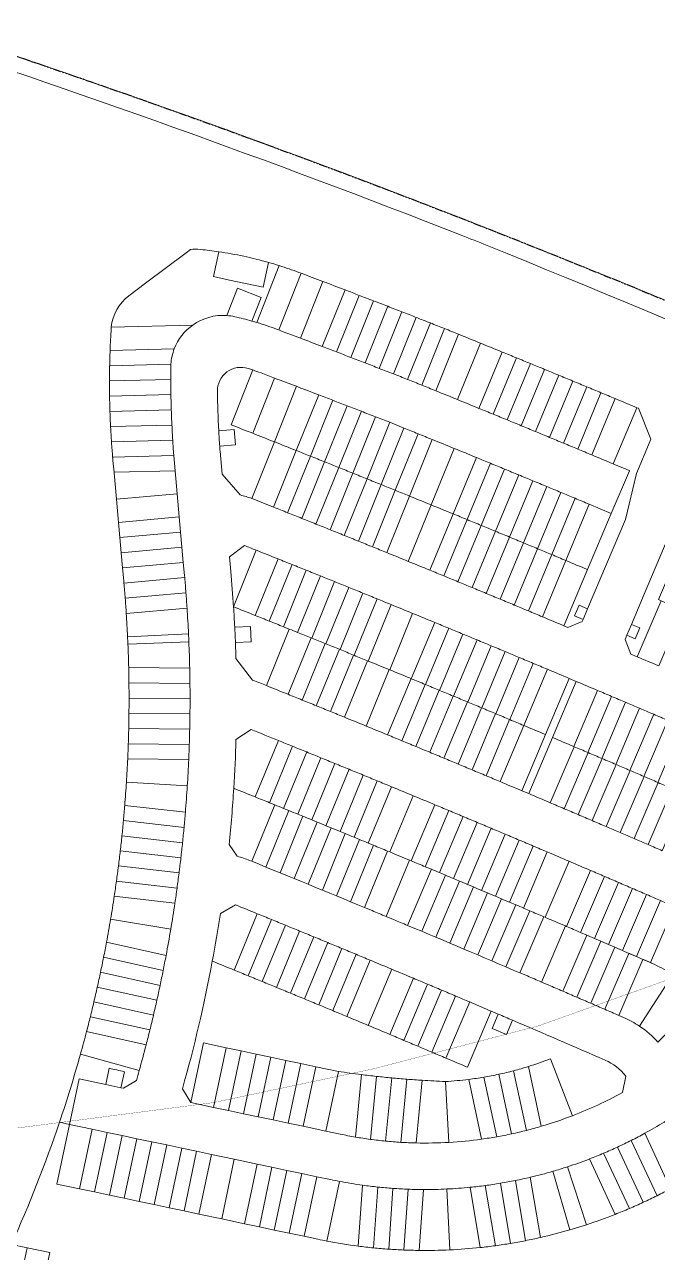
# Model space of a CAD drawing. Header units: centimetres. Extents: x -6122352 to 6876996, y -1694241 to 2592194.
# Drawn here: x -3272540 to -3023550, y -156000 to 327530 of the extents above; entities that cross this region are included whole.
import ezdxf

# ---------------------------------------------------------------- set-up
doc = ezdxf.new("R2010")
doc.units = ezdxf.units.CM
doc.header["$MEASUREMENT"] = 0
doc.linetypes.add('23585-XR-AR-DAMAC PLOT LIMITS$0$PHANTOM2', pattern=[1.25, 0.625, -0.125, 0.125, -0.125, 0.125, -0.125])
for name, color, linetype, lineweight, true_color in [('23585-XR-AR-DAMAC PLOT LIMITS$0$1-End units', 7, 'Continuous', 5, 0xf8991e), ('23585-XR-AR-DAMAC PLOT LIMITS$0$1-Open Space', 7, 'Continuous', 5, 0x90cf5a), ('23585-XR-AR-DAMAC PLOT LIMITS$0$1-Utility', 7, 'Continuous', 5, 0x8db1ff)]:
    doc.layers.add(name, color=color, linetype=linetype, lineweight=lineweight, true_color=true_color)
doc.layers.add('23585-XR-AR-DAMAC PLOT LIMITS$0$1-Mid units', color=41, linetype='Continuous', lineweight=5)
doc.layers.add('A-ANNO-TEXT', color=3, linetype='Continuous', lineweight=25)
doc.layers.add('23585-XR-AR-DAMAC PLOT LIMITS$0$D-Phase New', color=7, linetype='Continuous', true_color=0x000080)
doc.layers.add('23585-XR-AR-DAMAC PLOT LIMITS$0$PROJECT_LIMIT', color=1, linetype='Continuous')
doc.layers.add('@MI-REF LAYER', color=7, linetype='Continuous')

# ---------------------------------------------------------------- blocks, each defined once
blk = doc.blocks.new('23585-XR-AR-DAMAC PLOT LIMITS')
at = {"layer": '23585-XR-AR-DAMAC PLOT LIMITS$0$1-End units', "color": 251, "true_color": 0x636466}
for points in [[(497609.83, 2770455.54, 0.000344), (497601.52, 2770451.69), (497591.35, 2770473.43, -0.000347), (497599.77, 2770477.32)], [(497558.04, 2770431.35, 0.000344), (497549.77, 2770427.44), (497539.49, 2770449.13, -0.000347), (497547.87, 2770453.09)], [(497549.77, 2770427.44, 0.000344), (497541.51, 2770423.52), (497531.12, 2770445.15, -0.000347), (497539.49, 2770449.13)], [(497633.69, 2770419.96, 0.000351), (497625.27, 2770416.07), (497615.12, 2770437.82), (497623.72, 2770441.8)], [(497680.58, 2770414.99, 0.000348), (497672.25, 2770411.21), (497662.31, 2770433.06, -0.000304), (497669.61, 2770436.37), (497670.75, 2770436.89)], [(497498.43, 2770402.35, 0.000455), (497490.25, 2770398.24), (497479.75, 2770419.83, -0.000573), (497488.04, 2770423.99)], [(497490.25, 2770398.24, 0.000456), (497482.08, 2770394.12), (497471.54, 2770415.69, -0.000569), (497479.75, 2770419.83)], [(497581.77, 2770395.78, 0.000351), (497573.39, 2770391.82), (497563.13, 2770413.52, -0.000354), (497571.62, 2770417.53)], [(497643.31, 2770399.06), (497643.73, 2770398.16, 0.000349), (497635.42, 2770394.32), (497625.27, 2770416.07, -0.000351), (497633.69, 2770419.96)], [(497482.08, 2770394.12), (497481.57, 2770393.87, 0.016825), (497474.04, 2770389.73), (497463.43, 2770411.32, -0.013696), (497470.73, 2770415.28), (497471.54, 2770415.69)], [(497573.39, 2770391.82, 0.000351), (497565.01, 2770387.85), (497554.64, 2770409.5, -0.000354), (497563.13, 2770413.52)], [(497591.92, 2770374.03, 0.000348), (497583.64, 2770370.12), (497573.39, 2770391.82, -0.000351), (497581.77, 2770395.78)], [(497521.72, 2770367.12, 0.000351), (497513.37, 2770363.08), (497503.11, 2770384.23, -0.000469), (497511.51, 2770388.43)], [(497583.64, 2770370.12, 0.000348), (497575.38, 2770366.21), (497565.01, 2770387.85, -0.000351), (497573.39, 2770391.82)], [(497681.45, 2770368.92, 0.00035), (497673.13, 2770365.11), (497663.12, 2770386.93, -0.000349), (497671.45, 2770390.73)], [(497513.37, 2770363.08, 0.000346), (497505.14, 2770359.08), (497494.91, 2770380.1, -0.000459), (497503.11, 2770384.23)], [(497670.4, 2770363.86, 0.00035), (497662.09, 2770360.04), (497651.97, 2770381.81, -0.000353), (497660.4, 2770385.68)], [(497505.14, 2770359.08, 0.000346), (497496.92, 2770355.07), (497486.74, 2770375.91, -0.008005), (497489.84, 2770377.54, -0.000284), (497494.91, 2770380.1)], [(497459.77, 2770358.8), (497443.19, 2770339.72, -0.006324), (497437.11, 2770345.88, -0.007461), (497436.75, 2770346.26), (497457.8, 2770370.48, 0.146535)], [(497691.46, 2770347.1, 0.000351), (497683.14, 2770343.3), (497673.13, 2770365.11, -0.00035), (497681.45, 2770368.92), (497681.57, 2770368.97)], [(497532.08, 2770345.47, 0.000316), (497524.61, 2770341.85, 0.005373), (497523.85, 2770341.48), (497513.37, 2770363.08, -0.000351), (497521.72, 2770367.12)], [(497680.41, 2770342.05, 0.000351), (497672.09, 2770338.23), (497661.98, 2770359.99), (497662.09, 2770360.04, -0.00035), (497670.4, 2770363.86)], [(497618.56, 2770339.81), (497618.45, 2770339.76, 0.000345), (497610.28, 2770335.92), (497599.94, 2770357.58, -0.000358), (497608.44, 2770361.58)], [(497773.19, 2770336.79, 0.037147), (497765.04, 2770333.87), (497764.56, 2770333.66), (497754.74, 2770355.56), (497755.28, 2770355.8, -0.037147), (497766.78, 2770359.92)], [(497610.28, 2770335.92), (497610.06, 2770335.81, 0.000341), (497602, 2770332.01), (497591.67, 2770353.67, -0.000349), (497599.94, 2770357.58)], [(497628.57, 2770318, 0.000351), (497620.29, 2770314.1), (497610.06, 2770335.81), (497610.28, 2770335.92, -0.000345), (497618.45, 2770339.76)], [(497731.71, 2770318.93), (497731.32, 2770318.75, 0.000337), (497723.38, 2770315.16), (497713.47, 2770337.01, -0.000356), (497721.89, 2770340.83)], [(497620.29, 2770314.1, 0.000351), (497612.01, 2770310.2), (497601.75, 2770331.89), (497602, 2770332.01, -0.000341), (497610.06, 2770335.81)], [(497723.38, 2770315.16), (497722.87, 2770314.92, 0.000232), (497717.41, 2770312.44), (497715.05, 2770311.37), (497705.02, 2770333.18, -0.000357), (497713.47, 2770337.01)], [(497780.05, 2770313.59, 0.045197), (497773.37, 2770311.31), (497771.44, 2770310.45), (497761.64, 2770332.35), (497761.82, 2770332.44), (497764.56, 2770333.66), (497765.04, 2770333.87, -0.037147), (497773.19, 2770336.79, -0.003124), (497773.89, 2770336.98)], [(497789.58, 2770314.69, 0.061491), (497780.05, 2770313.59), (497773.89, 2770336.98, -0.036804), (497782.32, 2770338.55, -0.025758), (497788.32, 2770338.91)], [(497558.68, 2770311.34, 0.00035), (497550.44, 2770307.36), (497540, 2770328.97, -0.000353), (497548.35, 2770333)], [(497590.33, 2770299.9, 0.000351), (497582.08, 2770295.95), (497571.71, 2770317.6, -0.000136), (497574.91, 2770319.13, -0.000219), (497580.08, 2770321.6)], [(497749.53, 2770300.64, 0.000233), (497744.05, 2770298.17), (497741.19, 2770296.87), (497731.32, 2770318.75), (497731.71, 2770318.93, -0.000232), (497737.18, 2770321.4), (497739.73, 2770322.54)], [(497741.19, 2770296.87, 0.000233), (497735.72, 2770294.4), (497732.85, 2770293.1), (497722.87, 2770314.92), (497723.38, 2770315.16, -0.000337), (497731.32, 2770318.75)], [(497671.43, 2770291.32), (497670.81, 2770291.04, 0.000327), (497663.14, 2770287.47), (497653, 2770309.22, -0.000357), (497661.41, 2770313.13)], [(497663.14, 2770287.47), (497662.29, 2770287.07, 0.000232), (497656.85, 2770284.53), (497654.85, 2770283.6), (497644.6, 2770305.3, -0.000357), (497653, 2770309.22)], [(497546.3, 2770287.11), (497530.95, 2770268.66, 0.004393), (497523.86, 2770274.46), (497538.43, 2770293.54, -0.004663)], [(497689.21, 2770273.11, 0.000233), (497683.76, 2770270.59), (497680.91, 2770269.26), (497670.81, 2770291.04), (497671.43, 2770291.32, -0.000232), (497676.88, 2770293.85), (497679.23, 2770294.94)], [(497838.1, 2770290.89), (497838.06, 2770290.69, -0.014228), (497835.54, 2770279.38), (497812.61, 2770286.63, 0.012278), (497814.5, 2770295.24), (497814.57, 2770295.6)], [(497680.91, 2770269.26, 0.000233), (497675.47, 2770266.73), (497672.61, 2770265.4), (497662.29, 2770287.07), (497663.14, 2770287.47, -0.000327), (497670.81, 2770291.04)], [(497556.61, 2770278.31), (497540.2, 2770260.78, 0.004392), (497533.25, 2770266.74), (497548.71, 2770285.09, -0.004772)], [(497611.44, 2770263.1, 0.000353), (497603.18, 2770259.16, 0.008528), (497589.61, 2770272.77), (497590.76, 2770279.82, -0.000445), (497601.19, 2770284.81)], [(497788.27, 2770270.29, -0.020043), (497783.06, 2770258.45), (497762.28, 2770270.61, 0.016782), (497765.94, 2770279.07)], [(497737.95, 2770248.95), (497727.95, 2770270.76, -0.000359), (497736.35, 2770274.59), (497746.28, 2770252.74, 0.000357)], [(497629.18, 2770244.96), (497628.34, 2770244.57, 0.032508), (497623.9, 2770242.09), (497618.29, 2770242.85, 0.009862), (497603.18, 2770259.16, -0.000353), (497611.44, 2770263.1, -0.000232), (497616.86, 2770265.68), (497618.86, 2770266.63)], [(497828.29, 2770256.5, -0.014767), (497823.66, 2770245.4), (497801.79, 2770255.28, 0.012788), (497805.36, 2770263.75)], [(497716.13, 2770238.95, 0.000357), (497707.82, 2770235.11), (497697.75, 2770256.9, -0.000359), (497706.13, 2770260.76)], [(497590.18, 2770246.28), (497572.89, 2770229.64, 0.004392), (497566.48, 2770236.18), (497582.89, 2770253.71, -0.004772)], [(497707.82, 2770235.11, 0.000357), (497699.52, 2770231.27), (497689.33, 2770253, -0.000361), (497697.75, 2770256.9)], [(497770.95, 2770237.74, -0.020043), (497763.19, 2770227.39), (497744.58, 2770242.55, 0.016782), (497750.16, 2770249.89)], [(497820.76, 2770239.25, -0.014768), (497815.12, 2770228.62), (497794.95, 2770241.72, 0.012789), (497799.23, 2770249.86)], [(497597.32, 2770238.72), (497579.18, 2770222.99, 0.004389), (497572.89, 2770229.64), (497590.18, 2770246.28, -0.004769)], [(497763.19, 2770227.39, -0.020043), (497754.63, 2770217.7), (497738.05, 2770236.14, 0.005625), (497744.58, 2770242.55)], [(497656.06, 2770210.9, 0.000361), (497647.71, 2770206.94, 0.008468), (497635.97, 2770221.99), (497637.49, 2770228.65, -0.000361), (497645.87, 2770232.63)], [(497736.78, 2770201.66, -0.009355), (497731.94, 2770198.05), (497727.2, 2770194.67), (497713.25, 2770214.19, 0.005601), (497720.25, 2770220.03)], [(497802.05, 2770208.5, -0.014769), (497794.63, 2770199.03), (497776.18, 2770214.39, 0.01279), (497781.88, 2770221.6)], [(497794.63, 2770199.03, -0.014769), (497786.66, 2770190.02), (497770.13, 2770207.48, 0.01279), (497776.18, 2770214.39)], [(497627.4, 2770203.35), (497608.48, 2770188.59, 0.004406), (497602.76, 2770195.79), (497620.91, 2770211.52, -0.004787)], [(497633.77, 2770195.02), (497614.08, 2770181.27, 0.004424), (497608.48, 2770188.59), (497627.4, 2770203.35, -0.004804)], [(497769.24, 2770173.51, -0.015381), (497759.42, 2770165.74), (497745.46, 2770185.27, 0.012831), (497752.71, 2770190.97)], [(497759.42, 2770165.74, -0.004379), (497756.53, 2770163.64), (497751.99, 2770160.39), (497738.04, 2770179.92), (497742.58, 2770183.17, 0.004964), (497745.46, 2770185.27)], [(497660.04, 2770156.64), (497639.66, 2770143.97, 0.004425), (497634.7, 2770151.76), (497654.39, 2770165.51, -0.004826)]]:
    blk.add_lwpolyline(points, format="xyb", close=True, dxfattribs=at)
for points in [[(497502.64, 2770321.07), (497488.07, 2770301.99), (497479.74, 2770308.36), (497479.61, 2770308.45), (497495.38, 2770326.61)], [(497509.91, 2770315.51), (497495.34, 2770296.44), (497488.07, 2770301.99), (497502.64, 2770321.07)], [(497713.25, 2770214.19), (497727.2, 2770194.67), (497719.76, 2770189.35), (497705.8, 2770208.87)], [(497676.52, 2770187.94), (497690.47, 2770168.41), (497683.03, 2770163.09), (497669.07, 2770182.62)], [(497718.51, 2770165.96), (497732.47, 2770146.44), (497725.02, 2770141.12), (497711.07, 2770160.64)], [(497711.07, 2770160.64), (497725.02, 2770141.12), (497717.58, 2770135.8), (497703.62, 2770155.32)], [(497664.57, 2770127.41), (497678.53, 2770107.88), (497671.09, 2770102.56), (497657.13, 2770122.09)], [(497689.16, 2770082.29), (497703.12, 2770062.77), (497695.67, 2770057.45), (497681.72, 2770076.97)]]:
    blk.add_lwpolyline(points, close=True, dxfattribs=at)
at = {"layer": '23585-XR-AR-DAMAC PLOT LIMITS$0$1-Mid units', "color": 251, "true_color": 0x636466}
for points in [[(497596.08, 2770449.17, 0.000226), (497590.64, 2770446.64), (497580.47, 2770468.38, -0.000225), (497585.91, 2770470.91)], [(497601.52, 2770451.69, 0.000226), (497596.08, 2770449.17), (497585.91, 2770470.91, -0.000225), (497591.35, 2770473.43)], [(497585.2, 2770444.1, 0.000226), (497579.76, 2770441.56), (497569.59, 2770463.3, -0.000225), (497575.03, 2770465.84)], [(497590.64, 2770446.64, 0.000226), (497585.2, 2770444.1), (497575.03, 2770465.84, -0.000225), (497580.47, 2770468.38)], [(497574.33, 2770439.02, 0.000226), (497568.9, 2770436.47), (497558.73, 2770458.21, -0.000225), (497564.16, 2770460.76)], [(497579.76, 2770441.56, 0.000226), (497574.33, 2770439.02), (497564.16, 2770460.76, -0.000225), (497569.59, 2770463.3)], [(497563.47, 2770433.91, 0.000226), (497558.04, 2770431.35), (497547.87, 2770453.09, -0.000225), (497553.3, 2770455.65)], [(497568.9, 2770436.47, 0.000226), (497563.47, 2770433.91), (497553.3, 2770455.65, -0.000225), (497558.73, 2770458.21)], [(497536.09, 2770420.94, 0.000226), (497530.67, 2770418.35), (497520.31, 2770439.95, -0.000592), (497525.7, 2770442.57)], [(497541.51, 2770423.52, 0.000226), (497536.09, 2770420.94), (497525.7, 2770442.57, -0.000225), (497531.12, 2770445.15)], [(497525.29, 2770415.7, 0.000299), (497519.91, 2770413.04), (497509.53, 2770434.67, -0.000371), (497514.92, 2770437.32)], [(497530.67, 2770418.35, 0.000299), (497525.29, 2770415.7), (497514.92, 2770437.32, -0.000288), (497519.1, 2770439.37), (497520.31, 2770439.95)], [(497625.27, 2770416.07, 0.000227), (497619.82, 2770413.55), (497609.68, 2770435.3, -0.000226), (497615.12, 2770437.82)], [(497514.54, 2770410.38, 0.000299), (497509.16, 2770407.71), (497498.78, 2770429.34, -0.000371), (497504.15, 2770432.01)], [(497519.91, 2770413.04, 0.000299), (497514.54, 2770410.38), (497504.15, 2770432.01, -0.000371), (497509.53, 2770434.67)], [(497614.38, 2770411.03, 0.000227), (497608.94, 2770408.5), (497598.79, 2770430.25, -0.000226), (497604.23, 2770432.78)], [(497619.82, 2770413.55, 0.000227), (497614.38, 2770411.03), (497604.23, 2770432.78, -0.000226), (497609.68, 2770435.3)], [(497503.79, 2770405.03, 0.000299), (497498.43, 2770402.35), (497488.04, 2770423.99, -0.000371), (497493.41, 2770426.67)], [(497509.16, 2770407.71, 0.000299), (497503.79, 2770405.03), (497493.41, 2770426.67, -0.000371), (497498.78, 2770429.34)], [(497603.5, 2770405.96, 0.000227), (497598.07, 2770403.43), (497587.92, 2770425.17, -0.000226), (497593.35, 2770427.71)], [(497608.94, 2770408.5, 0.000227), (497603.5, 2770405.96), (497593.35, 2770427.71, -0.000226), (497598.79, 2770430.25)], [(497592.63, 2770400.88, 0.000227), (497587.2, 2770398.33), (497577.05, 2770420.08, -0.000226), (497582.48, 2770422.63)], [(497598.07, 2770403.43, 0.000227), (497592.63, 2770400.88), (497582.48, 2770422.63, -0.000226), (497587.92, 2770425.17)], [(497587.2, 2770398.33, 0.000227), (497581.77, 2770395.78), (497571.62, 2770417.53, -0.000226), (497577.05, 2770420.08)], [(497629.97, 2770391.8, 0.000228), (497624.53, 2770389.28), (497614.38, 2770411.03, -0.000227), (497619.82, 2770413.55)], [(497635.42, 2770394.32, 0.000228), (497629.97, 2770391.8), (497619.82, 2770413.55, -0.000227), (497625.27, 2770416.07)], [(497565.01, 2770387.85, 0.000227), (497559.59, 2770385.28), (497549.22, 2770406.92, -0.000226), (497554.64, 2770409.5)], [(497619.09, 2770386.75, 0.000228), (497613.65, 2770384.22), (497603.5, 2770405.96, -0.000227), (497608.94, 2770408.5)], [(497624.53, 2770389.28, 0.000228), (497619.09, 2770386.75), (497608.94, 2770408.5, -0.000227), (497614.38, 2770411.03)], [(497554.17, 2770382.7, 0.000227), (497548.76, 2770380.11), (497538.39, 2770401.76), (497543.8, 2770404.34)], [(497559.59, 2770385.28, 0.000227), (497554.17, 2770382.7), (497543.8, 2770404.34, -0.000226), (497549.22, 2770406.92)], [(497608.21, 2770381.68, 0.000228), (497602.78, 2770379.13), (497592.63, 2770400.88, -0.000227), (497598.07, 2770403.43)], [(497613.65, 2770384.22, 0.000228), (497608.21, 2770381.68), (497598.07, 2770403.43, -0.000227), (497603.5, 2770405.96)], [(497708.77, 2770381.31, 0.000224), (497703.42, 2770378.9), (497703.3, 2770378.84), (497693.3, 2770400.66, -0.000229), (497698.77, 2770403.13)], [(497714.24, 2770383.78, 0.000224), (497708.89, 2770381.37), (497708.77, 2770381.31), (497698.77, 2770403.13, -0.000229), (497704.24, 2770405.59)], [(497543.34, 2770377.52, 0.000227), (497537.93, 2770374.93), (497527.63, 2770396.44, -0.0003), (497533.01, 2770399.1)], [(497548.76, 2770380.11, 0.000227), (497543.34, 2770377.52), (497533.01, 2770399.1, -0.0003), (497538.39, 2770401.76)], [(497597.35, 2770376.58, 0.000228), (497591.92, 2770374.03), (497581.77, 2770395.78, -0.000227), (497587.2, 2770398.33)], [(497602.78, 2770379.13, 0.000228), (497597.35, 2770376.58), (497587.2, 2770398.33, -0.000227), (497592.63, 2770400.88)], [(497697.84, 2770376.37, 0.000224), (497692.49, 2770373.95), (497692.37, 2770373.89), (497682.37, 2770395.71, -0.000229), (497687.83, 2770398.19)], [(497703.3, 2770378.84, 0.000224), (497697.96, 2770376.43), (497697.84, 2770376.37), (497687.83, 2770398.19, -0.000229), (497693.3, 2770400.66)], [(497532.53, 2770372.33, 0.000227), (497527.12, 2770369.73), (497516.88, 2770391.11, -0.0003), (497522.25, 2770393.78)], [(497537.93, 2770374.93, 0.000227), (497532.53, 2770372.33), (497522.25, 2770393.78, -0.0003), (497527.63, 2770396.44)], [(497686.91, 2770371.41, 0.000224), (497681.57, 2770368.97), (497681.45, 2770368.92), (497671.45, 2770390.73, -0.000229), (497676.9, 2770393.22)], [(497692.37, 2770373.89, 0.000224), (497687.03, 2770371.46), (497686.91, 2770371.41), (497676.9, 2770393.22, -0.000229), (497682.37, 2770395.71)], [(497527.12, 2770369.73, 0.000227), (497521.72, 2770367.12), (497511.51, 2770388.43, -0.0003), (497516.88, 2770391.11)], [(497575.38, 2770366.21, 0.000228), (497569.96, 2770363.63), (497559.59, 2770385.28, -0.000227), (497565.01, 2770387.85)], [(497735.2, 2770366.87, 0.00023), (497729.72, 2770364.42), (497719.84, 2770386.29, -0.000224), (497725.19, 2770388.69), (497725.31, 2770388.74)], [(497569.96, 2770363.63, 0.000228), (497564.54, 2770361.05), (497554.17, 2770382.7, -0.000227), (497559.59, 2770385.28)], [(497724.25, 2770361.96, 0.00023), (497718.78, 2770359.5), (497708.89, 2770381.37, -0.000224), (497714.24, 2770383.78), (497714.36, 2770383.83)], [(497729.72, 2770364.42, 0.00023), (497724.25, 2770361.96), (497714.36, 2770383.83, -0.000224), (497719.72, 2770386.24), (497719.84, 2770386.29)], [(497559.12, 2770358.47, 0.000228), (497553.71, 2770355.88), (497543.34, 2770377.52, -0.000227), (497548.76, 2770380.11)], [(497564.54, 2770361.05, 0.000228), (497559.12, 2770358.47), (497548.76, 2770380.11, -0.000227), (497554.17, 2770382.7)], [(497656.64, 2770357.53), (497656.53, 2770357.48, 0.000225), (497651.19, 2770355.02), (497641.08, 2770376.78, -0.000229), (497646.52, 2770379.3)], [(497662.09, 2770360.04), (497661.98, 2770359.99, 0.000225), (497656.64, 2770357.53), (497646.52, 2770379.3, -0.000229), (497651.97, 2770381.81)], [(497713.31, 2770357.03, 0.00023), (497707.84, 2770354.56), (497697.96, 2770376.43, -0.000224), (497703.3, 2770378.84), (497703.42, 2770378.9)], [(497718.78, 2770359.5, 0.00023), (497713.31, 2770357.03), (497703.42, 2770378.9, -0.000224), (497708.77, 2770381.31), (497708.89, 2770381.37)], [(497548.3, 2770353.28, 0.000228), (497542.89, 2770350.69), (497532.53, 2770372.33, -0.000227), (497537.93, 2770374.93)], [(497553.71, 2770355.88, 0.000228), (497548.3, 2770353.28), (497537.93, 2770374.93, -0.000227), (497543.34, 2770377.52)], [(497645.75, 2770352.49), (497645.64, 2770352.44, 0.000225), (497640.31, 2770349.97), (497630.19, 2770371.73, -0.000229), (497635.63, 2770374.26)], [(497651.19, 2770355.02), (497651.08, 2770354.96, 0.000225), (497645.75, 2770352.49), (497635.63, 2770374.26, -0.000229), (497641.08, 2770376.78)], [(497702.38, 2770352.08, 0.00023), (497696.92, 2770349.59), (497687.03, 2770371.46, -0.000224), (497692.37, 2770373.89), (497692.49, 2770373.95)], [(497707.84, 2770354.56, 0.00023), (497702.38, 2770352.08), (497692.49, 2770373.95, -0.000224), (497697.84, 2770376.37), (497697.96, 2770376.43)], [(497537.49, 2770348.08, 0.000228), (497532.08, 2770345.47), (497521.72, 2770367.12, -0.000227), (497527.12, 2770369.73)], [(497542.89, 2770350.69, 0.000228), (497537.49, 2770348.08), (497527.12, 2770369.73, -0.000227), (497532.53, 2770372.33)], [(497634.87, 2770347.44), (497634.76, 2770347.38, 0.000225), (497629.43, 2770344.9), (497619.31, 2770366.66, -0.000229), (497624.75, 2770369.2)], [(497640.31, 2770349.97), (497640.19, 2770349.92, 0.000225), (497634.87, 2770347.44), (497624.75, 2770369.2, -0.000229), (497630.19, 2770371.73)], [(497696.92, 2770349.59, 0.00023), (497691.46, 2770347.1), (497681.57, 2770368.97, -0.000224), (497686.91, 2770371.41), (497687.03, 2770371.46)], [(497623.99, 2770342.36), (497623.88, 2770342.31, 0.000225), (497618.56, 2770339.81), (497608.44, 2770361.58, -0.000229), (497613.88, 2770364.12)], [(497629.43, 2770344.9), (497629.32, 2770344.85, 0.000225), (497623.99, 2770342.36), (497613.88, 2770364.12, -0.000229), (497619.31, 2770366.66)], [(497672.09, 2770338.23, 0.00023), (497666.64, 2770335.72), (497656.53, 2770357.48), (497656.64, 2770357.53, -0.000225), (497661.98, 2770359.99)], [(497463.3, 2770353.72), (497447.51, 2770335.54, -0.004277), (497443.31, 2770339.61), (497443.19, 2770339.72), (497459.77, 2770358.8, 0.075339)], [(497661.2, 2770333.2, 0.00023), (497655.75, 2770330.68), (497645.64, 2770352.44), (497645.75, 2770352.49, -0.000225), (497651.08, 2770354.96)], [(497666.64, 2770335.72, 0.00023), (497661.2, 2770333.2), (497651.08, 2770354.96), (497651.19, 2770355.02, -0.000225), (497656.53, 2770357.48)], [(497764.56, 2770333.66), (497761.64, 2770332.35), (497759.08, 2770331.22), (497749.26, 2770353.12, -0.000231), (497754.74, 2770355.56)], [(497467.7, 2770349.63), (497451.89, 2770331.43, -0.004272), (497447.63, 2770335.42), (497447.51, 2770335.54), (497463.3, 2770353.72, 0.016345), (497464.26, 2770352.77, 0.00264)], [(497472.17, 2770345.63), (497456.34, 2770327.41, -0.004268), (497452.01, 2770331.32), (497451.89, 2770331.43), (497467.7, 2770349.63, 0.003403)], [(497596.58, 2770329.45), (497596.33, 2770329.33, 0.000219), (497591.16, 2770326.87), (497580.82, 2770348.54, -0.000229), (497586.24, 2770351.11)], [(497602, 2770332.01), (497601.75, 2770331.89, 0.000219), (497596.58, 2770329.45), (497586.24, 2770351.11, -0.000229), (497591.67, 2770353.67)], [(497650.31, 2770328.15, 0.00023), (497644.87, 2770325.62), (497634.76, 2770347.38), (497634.87, 2770347.44, -0.000225), (497640.19, 2770349.92)], [(497655.75, 2770330.68, 0.00023), (497650.31, 2770328.15), (497640.19, 2770349.92), (497640.31, 2770349.97, -0.000225), (497645.64, 2770352.44)], [(497753.6, 2770328.77), (497750.68, 2770327.46), (497748.13, 2770326.32), (497738.31, 2770348.22, -0.000231), (497743.78, 2770350.67)], [(497759.08, 2770331.22), (497756.16, 2770329.91), (497753.6, 2770328.77), (497743.78, 2770350.67, -0.000231), (497749.26, 2770353.12)], [(497476.7, 2770341.69), (497460.86, 2770323.46, -0.004267), (497456.46, 2770327.3), (497456.34, 2770327.41), (497472.17, 2770345.63, 0.003403)], [(497585.74, 2770324.3), (497585.49, 2770324.18, 0.000219), (497580.32, 2770321.72), (497569.99, 2770343.38, -0.000229), (497575.4, 2770345.96)], [(497591.16, 2770326.87), (497590.91, 2770326.76, 0.000219), (497585.74, 2770324.3), (497575.4, 2770345.96, -0.000229), (497580.82, 2770348.54)], [(497639.43, 2770323.08, 0.00023), (497634, 2770320.54), (497623.88, 2770342.31), (497623.99, 2770342.36, -0.000225), (497629.32, 2770344.85)], [(497644.87, 2770325.62, 0.00023), (497639.43, 2770323.08), (497629.32, 2770344.85), (497629.43, 2770344.9, -0.000225), (497634.76, 2770347.38)], [(497742.65, 2770323.86), (497739.73, 2770322.54), (497737.18, 2770321.4), (497727.36, 2770343.3, -0.000231), (497732.83, 2770345.76)], [(497748.13, 2770326.32), (497745.2, 2770325), (497742.65, 2770323.86), (497732.83, 2770345.76, -0.000231), (497738.31, 2770348.22)], [(497481.28, 2770337.82), (497465.45, 2770319.6, -0.004267), (497460.99, 2770323.35), (497460.86, 2770323.46), (497476.7, 2770341.69, 0.003403)], [(497574.91, 2770319.13, 0.000136), (497571.71, 2770317.6), (497569.5, 2770316.54), (497559.16, 2770338.2, -0.000229), (497564.57, 2770340.79)], [(497580.32, 2770321.72), (497580.08, 2770321.6, 0.000219), (497574.91, 2770319.13), (497564.57, 2770340.79, -0.000229), (497569.99, 2770343.38)], [(497634, 2770320.54, 0.00023), (497628.57, 2770318), (497618.45, 2770339.76), (497618.56, 2770339.81, -0.000225), (497623.88, 2770342.31)], [(497737.18, 2770321.4, 0.000232), (497731.71, 2770318.93), (497721.89, 2770340.83, -0.000231), (497727.36, 2770343.3)], [(497485.92, 2770334.01), (497470.11, 2770315.81, -0.004269), (497465.58, 2770319.49), (497465.45, 2770319.6), (497481.28, 2770337.82, 0.003404)], [(497564.09, 2770313.94, 0.000229), (497558.68, 2770311.34), (497548.35, 2770333, -0.000229), (497553.75, 2770335.6)], [(497569.5, 2770316.54, 0.000229), (497564.09, 2770313.94), (497553.75, 2770335.6, -0.000229), (497559.16, 2770338.2)], [(497490.61, 2770330.26), (497474.84, 2770312.1, -0.004273), (497470.24, 2770315.71), (497470.11, 2770315.81), (497485.92, 2770334.01, 0.003288), (497490.44, 2770330.38)], [(497495.38, 2770326.61), (497479.61, 2770308.45), (497475.87, 2770311.31, -0.000837), (497474.97, 2770312), (497474.84, 2770312.1), (497490.61, 2770330.26)], [(497612.01, 2770310.2, 0.00023), (497606.59, 2770307.63), (497596.33, 2770329.33), (497596.58, 2770329.45, -0.000219), (497601.75, 2770331.89)], [(497709.59, 2770308.88, 0.000132), (497706.49, 2770307.47), (497704.13, 2770306.39), (497694.11, 2770328.2, -0.000231), (497699.56, 2770330.69)], [(497715.05, 2770311.37, 0.000132), (497711.94, 2770309.96), (497709.59, 2770308.88), (497699.56, 2770330.69, -0.000231), (497705.02, 2770333.18)], [(497765.96, 2770308, 0.000233), (497760.48, 2770305.55), (497750.68, 2770327.46), (497750.87, 2770327.54), (497753.6, 2770328.77), (497756.16, 2770329.91)], [(497771.44, 2770310.45, 0.000233), (497765.96, 2770308), (497756.16, 2770329.91), (497756.34, 2770329.99), (497759.08, 2770331.22), (497761.64, 2770332.35)], [(497601.17, 2770305.06, 0.00023), (497595.75, 2770302.48), (497585.49, 2770324.18), (497585.74, 2770324.3, -0.000219), (497590.91, 2770326.76)], [(497606.59, 2770307.63, 0.00023), (497601.17, 2770305.06), (497590.91, 2770326.76), (497591.16, 2770326.87, -0.000219), (497596.33, 2770329.33)], [(497698.68, 2770303.89, 0.000132), (497695.58, 2770302.47), (497693.22, 2770301.39), (497683.2, 2770323.19, -0.000231), (497688.65, 2770325.7)], [(497704.13, 2770306.39, 0.000132), (497701.03, 2770304.97), (497698.68, 2770303.89), (497688.65, 2770325.7, -0.000231), (497694.11, 2770328.2)], [(497755, 2770303.1, 0.000233), (497749.53, 2770300.64), (497739.73, 2770322.54), (497739.92, 2770322.63), (497742.65, 2770323.86), (497745.2, 2770325)], [(497760.48, 2770305.55, 0.000233), (497755, 2770303.1), (497745.2, 2770325), (497745.39, 2770325.09), (497748.13, 2770326.32), (497750.68, 2770327.46)], [(497595.75, 2770302.48, 0.00023), (497590.33, 2770299.9), (497580.08, 2770321.6), (497580.32, 2770321.72, -0.000219), (497585.49, 2770324.18)], [(497687.77, 2770298.88, 0.000132), (497684.68, 2770297.45), (497682.32, 2770296.37), (497672.3, 2770318.17, -0.000231), (497677.75, 2770320.69)], [(497693.22, 2770301.39, 0.000132), (497690.12, 2770299.96), (497687.77, 2770298.88), (497677.75, 2770320.69, -0.000231), (497683.2, 2770323.19)], [(497676.88, 2770293.85, 0.000232), (497671.43, 2770291.32), (497661.41, 2770313.13, -0.000231), (497666.85, 2770315.65)], [(497682.32, 2770296.37, 0.000132), (497679.23, 2770294.94), (497676.88, 2770293.85), (497666.85, 2770315.65, -0.000231), (497672.3, 2770318.17)], [(497727.39, 2770290.62), (497724.79, 2770289.44), (497721.93, 2770288.13), (497711.94, 2770309.96, -0.000132), (497715.05, 2770311.37), (497717.41, 2770312.44)], [(497732.85, 2770293.1), (497730.25, 2770291.92), (497727.39, 2770290.62), (497717.41, 2770312.44, -0.000232), (497722.87, 2770314.92)], [(497716.47, 2770285.64), (497713.87, 2770284.45), (497711.01, 2770283.15), (497701.03, 2770304.97, -0.000132), (497704.13, 2770306.39), (497706.49, 2770307.47)], [(497721.93, 2770288.13), (497719.33, 2770286.95), (497716.47, 2770285.64), (497706.49, 2770307.47, -0.000132), (497709.59, 2770308.88), (497711.94, 2770309.96)], [(497533.72, 2770297.27), (497519.16, 2770278.2, 0.002878), (497514.41, 2770281.87), (497528.98, 2770300.95, -0.002751)], [(497649.41, 2770281.05, 0.000146), (497645.98, 2770279.44), (497643.98, 2770278.5), (497633.73, 2770300.21, -0.000231), (497639.17, 2770302.75)], [(497654.85, 2770283.6, 0.000146), (497651.42, 2770281.99), (497649.41, 2770281.05), (497639.17, 2770302.75, -0.000231), (497644.6, 2770305.3)], [(497705.56, 2770280.64), (497702.97, 2770279.45), (497700.11, 2770278.14), (497690.12, 2770299.96, -0.000132), (497693.22, 2770301.39), (497695.58, 2770302.47)], [(497711.01, 2770283.15), (497708.42, 2770281.96), (497705.56, 2770280.64), (497695.58, 2770302.47, -0.000132), (497698.68, 2770303.89), (497701.03, 2770304.97)], [(497538.43, 2770293.54), (497523.86, 2770274.46, 0.002878), (497519.16, 2770278.2), (497533.72, 2770297.27, -0.002751)], [(497638.55, 2770275.95, 0.000146), (497635.13, 2770274.33), (497633.12, 2770273.39), (497622.88, 2770295.09, -0.000231), (497628.31, 2770297.65)], [(497643.98, 2770278.5, 0.000146), (497640.55, 2770276.89), (497638.55, 2770275.95), (497628.31, 2770297.65, -0.000231), (497633.73, 2770300.21)], [(497694.66, 2770275.63), (497692.07, 2770274.43), (497689.21, 2770273.11), (497679.23, 2770294.94, -0.000132), (497682.32, 2770296.37), (497684.68, 2770297.45)], [(497700.11, 2770278.14), (497697.52, 2770276.94), (497694.66, 2770275.63), (497684.68, 2770297.45, -0.000132), (497687.77, 2770298.88), (497690.12, 2770299.96)], [(497627.7, 2770270.83, 0.000146), (497624.28, 2770269.2), (497622.28, 2770268.26), (497612.03, 2770289.96, -0.000231), (497617.45, 2770292.53)], [(497633.12, 2770273.39, 0.000146), (497629.7, 2770271.77), (497627.7, 2770270.83), (497617.45, 2770292.53, -0.000231), (497622.88, 2770295.09)], [(497616.86, 2770265.68, 0.000232), (497611.44, 2770263.1), (497601.19, 2770284.81, -0.000231), (497606.61, 2770287.38)], [(497622.28, 2770268.26, 0.000146), (497618.86, 2770266.63), (497616.86, 2770265.68), (497606.61, 2770287.38, -0.000231), (497612.03, 2770289.96)], [(497672.61, 2770265.4), (497670.03, 2770264.2), (497667.17, 2770262.86), (497656.85, 2770284.53, -0.000232), (497662.29, 2770287.07)], [(497835.54, 2770279.38, -0.007373), (497833.98, 2770273.58), (497811.09, 2770280.82, 0.00836), (497812.61, 2770286.63)], [(497661.74, 2770260.32), (497659.16, 2770259.11), (497656.3, 2770257.78), (497645.98, 2770279.44, -0.000146), (497649.41, 2770281.05), (497651.42, 2770281.99)], [(497667.17, 2770262.86), (497664.59, 2770261.66), (497661.74, 2770260.32), (497651.42, 2770281.99, -0.000146), (497654.85, 2770283.6), (497656.85, 2770284.53)], [(497561.1, 2770274.33), (497544.7, 2770256.8, 0.002879), (497540.2, 2770260.78), (497556.61, 2770278.31, -0.002752)], [(497650.87, 2770255.22), (497648.3, 2770254.01), (497645.45, 2770252.67), (497635.13, 2770274.33, -0.000146), (497638.55, 2770275.95), (497640.55, 2770276.89)], [(497656.3, 2770257.78), (497653.72, 2770256.56), (497650.87, 2770255.22), (497640.55, 2770276.89, -0.000146), (497643.98, 2770278.5), (497645.98, 2770279.44)], [(497833.98, 2770273.58, -0.007367), (497832.25, 2770267.84), (497809.37, 2770275.07, 0.008351), (497811.09, 2770280.82)], [(497565.55, 2770270.3), (497549.15, 2770252.78, 0.002878), (497544.7, 2770256.8), (497561.1, 2770274.33, -0.002751)], [(497640.02, 2770250.1), (497637.44, 2770248.88), (497634.6, 2770247.54), (497624.28, 2770269.2, -0.000146), (497627.7, 2770270.83), (497629.7, 2770271.77)], [(497645.45, 2770252.67), (497642.87, 2770251.45), (497640.02, 2770250.1), (497629.7, 2770271.77, -0.000146), (497633.12, 2770273.39), (497635.13, 2770274.33)], [(497832.25, 2770267.84, -0.007367), (497830.36, 2770262.14), (497807.46, 2770269.38, 0.008351), (497809.37, 2770275.07)], [(497569.95, 2770266.23), (497553.55, 2770248.7, 0.002877), (497549.15, 2770252.78), (497565.55, 2770270.3, -0.002751)], [(497634.6, 2770247.54), (497632.02, 2770246.32), (497629.18, 2770244.96), (497618.86, 2770266.63, -0.000146), (497622.28, 2770268.26), (497624.28, 2770269.2)], [(497732.49, 2770246.45, 0.000234), (497727.03, 2770243.96), (497717.03, 2770265.77, -0.000233), (497722.49, 2770268.27)], [(497737.95, 2770248.95, 0.000234), (497732.49, 2770246.45), (497722.49, 2770268.27, -0.000233), (497727.95, 2770270.76)], [(497783.06, 2770258.45, -0.009312), (497780.32, 2770253.11), (497759.59, 2770265.23, 0.010946), (497762.28, 2770270.61)], [(497830.36, 2770262.14, -0.007373), (497828.29, 2770256.5), (497805.36, 2770263.75, 0.008361), (497807.46, 2770269.38)], [(497574.31, 2770262.1), (497557.91, 2770244.58, 0.002878), (497553.55, 2770248.7), (497569.95, 2770266.23, -0.002751)], [(497578.62, 2770257.93), (497562.22, 2770240.4, 0.002878), (497557.91, 2770244.58), (497574.31, 2770262.1, -0.002751)], [(497721.58, 2770241.45, 0.000234), (497716.13, 2770238.95), (497706.13, 2770260.76, -0.000233), (497711.58, 2770263.27)], [(497727.03, 2770243.96, 0.000234), (497721.58, 2770241.45), (497711.58, 2770263.27, -0.000233), (497717.03, 2770265.77)], [(497780.32, 2770253.11, -0.009299), (497777.39, 2770247.87), (497756.67, 2770259.98, 0.010925), (497759.59, 2770265.23)], [(497582.89, 2770253.71), (497566.48, 2770236.18, 0.002879), (497562.22, 2770240.4), (497578.62, 2770257.93, -0.002752)], [(497777.39, 2770247.87, -0.009299), (497774.27, 2770242.75), (497753.53, 2770254.87, 0.010925), (497756.67, 2770259.98)], [(497699.52, 2770231.27, 0.000234), (497694.08, 2770228.74), (497683.89, 2770250.47, -0.000233), (497689.33, 2770253)], [(497774.27, 2770242.75, -0.009312), (497770.95, 2770237.74), (497750.16, 2770249.89, 0.010946), (497753.53, 2770254.87)], [(497688.64, 2770226.2, 0.000234), (497683.2, 2770223.66), (497673.02, 2770245.4, -0.000233), (497678.45, 2770247.94)], [(497694.08, 2770228.74, 0.000234), (497688.64, 2770226.2), (497678.45, 2770247.94, -0.000233), (497683.89, 2770250.47)], [(497677.77, 2770221.12, 0.000234), (497672.34, 2770218.57), (497662.15, 2770240.3, -0.000233), (497667.58, 2770242.85)], [(497683.2, 2770223.66, 0.000234), (497677.77, 2770221.12), (497667.58, 2770242.85, -0.000233), (497673.02, 2770245.4)], [(497601.38, 2770234.29), (497583.24, 2770218.57, 0.002879), (497579.18, 2770222.99), (497597.32, 2770238.72, -0.002752)], [(497672.34, 2770218.57, 0.000234), (497666.91, 2770216.02), (497656.72, 2770237.75, -0.000233), (497662.15, 2770240.3)], [(497815.12, 2770228.62, -0.007373), (497812.08, 2770223.45), (497791.94, 2770236.53, 0.008361), (497794.95, 2770241.72)], [(497605.38, 2770229.83), (497587.25, 2770214.1, 0.002878), (497583.24, 2770218.57), (497601.38, 2770234.29, -0.002751)], [(497661.48, 2770213.46, 0.000234), (497656.06, 2770210.9), (497645.87, 2770232.63, -0.000233), (497651.3, 2770235.19)], [(497666.91, 2770216.02, 0.000234), (497661.48, 2770213.46), (497651.3, 2770235.19, -0.000233), (497656.72, 2770237.75)], [(497754.63, 2770217.7, -0.009312), (497750.39, 2770213.44), (497733.69, 2770232.01, 0.003686), (497738.05, 2770236.14)], [(497812.08, 2770223.45, -0.007367), (497808.88, 2770218.37), (497788.75, 2770231.44, 0.008351), (497791.94, 2770236.53)], [(497609.34, 2770225.31), (497591.21, 2770209.59, 0.002878), (497587.25, 2770214.1), (497605.38, 2770229.83, -0.002751)], [(497750.39, 2770213.44, -0.009299), (497746, 2770209.35), (497729.27, 2770227.95, 0.003685), (497733.69, 2770232.01)], [(497808.88, 2770218.37, -0.007367), (497805.54, 2770213.39), (497785.4, 2770226.46, 0.008351), (497788.75, 2770231.44)], [(497613.24, 2770220.76), (497595.11, 2770205.04, 0.002877), (497591.21, 2770209.59), (497609.34, 2770225.31, -0.002751)], [(497741.47, 2770205.42, -0.009312), (497736.78, 2770201.66), (497720.25, 2770220.03, 0.003686), (497724.79, 2770223.96)], [(497746, 2770209.35, -0.009299), (497741.47, 2770205.42), (497724.79, 2770223.96, 0.003685), (497729.27, 2770227.95)], [(497805.54, 2770213.39, -0.007373), (497802.05, 2770208.5), (497781.88, 2770221.6, 0.008361), (497785.4, 2770226.46)], [(497617.1, 2770216.16), (497598.96, 2770200.43, 0.002878), (497595.11, 2770205.04), (497613.24, 2770220.76, -0.002751)], [(497620.91, 2770211.52), (497602.76, 2770195.79, 0.002879), (497598.96, 2770200.43), (497617.1, 2770216.16, -0.002752)], [(497786.66, 2770190.02, -0.007373), (497782.49, 2770185.7), (497765.98, 2770203.13, 0.008361), (497770.13, 2770207.48)], [(497782.49, 2770185.7, -0.007367), (497778.2, 2770181.51), (497761.69, 2770198.93, 0.008351), (497765.98, 2770203.13)], [(497637.34, 2770190.2), (497617.66, 2770176.45, 0.002879), (497614.08, 2770181.27), (497633.77, 2770195.02, -0.002752)], [(497773.78, 2770177.44, -0.007373), (497769.24, 2770173.51), (497752.71, 2770190.97, 0.00836), (497757.27, 2770194.87)], [(497778.2, 2770181.51, -0.007367), (497773.78, 2770177.44), (497757.27, 2770194.87, 0.008351), (497761.69, 2770198.93)], [(497640.86, 2770185.34), (497621.18, 2770171.59, 0.002878), (497617.66, 2770176.45), (497637.34, 2770190.2, -0.002751)], [(497644.32, 2770180.44), (497624.65, 2770166.69, 0.002878), (497621.18, 2770171.59), (497640.86, 2770185.34, -0.002751)], [(497647.73, 2770175.5), (497628.06, 2770161.75, 0.002877), (497624.65, 2770166.69), (497644.32, 2770180.44, -0.002751)], [(497651.09, 2770170.53), (497631.41, 2770156.78, 0.002878), (497628.06, 2770161.75), (497647.73, 2770175.5, -0.002751)], [(497654.39, 2770165.51), (497634.7, 2770151.76, 0.002879), (497631.41, 2770156.78), (497651.09, 2770170.53, -0.002752)]]:
    blk.add_lwpolyline(points, format="xyb", close=True, dxfattribs=at)
for points in [[(497514.68, 2770311.87), (497500.11, 2770292.8), (497495.34, 2770296.44), (497509.91, 2770315.51)], [(497519.45, 2770308.23), (497504.88, 2770289.16), (497500.11, 2770292.8), (497514.68, 2770311.87)], [(497524.21, 2770304.59), (497509.65, 2770285.51), (497504.88, 2770289.16), (497519.45, 2770308.23)], [(497528.98, 2770300.95), (497514.41, 2770281.87), (497513.76, 2770282.37), (497509.65, 2770285.51), (497524.21, 2770304.59), (497528.33, 2770301.44)], [(497700.92, 2770205.38), (497714.88, 2770185.86), (497710, 2770182.37), (497696.04, 2770201.9)], [(497705.8, 2770208.87), (497719.76, 2770189.35), (497714.88, 2770185.86), (497700.92, 2770205.38)], [(497696.04, 2770201.9), (497710, 2770182.37), (497705.12, 2770178.88), (497691.16, 2770198.41)], [(497686.28, 2770194.92), (497700.23, 2770175.39), (497695.35, 2770171.9), (497681.4, 2770191.43)], [(497691.16, 2770198.41), (497705.12, 2770178.88), (497700.23, 2770175.39), (497686.28, 2770194.92)], [(497681.4, 2770191.43), (497695.35, 2770171.9), (497690.47, 2770168.41), (497676.52, 2770187.94)], [(497738.04, 2770179.92), (497751.99, 2770160.39), (497747.11, 2770156.9), (497733.15, 2770176.43)], [(497733.15, 2770176.43), (497747.11, 2770156.9), (497742.23, 2770153.42), (497728.27, 2770172.94)], [(497728.27, 2770172.94), (497742.23, 2770153.42), (497737.35, 2770149.93), (497723.39, 2770169.45)], [(497723.39, 2770169.45), (497737.35, 2770149.93), (497732.47, 2770146.44), (497718.51, 2770165.96)], [(497698.74, 2770151.83), (497712.7, 2770132.31), (497707.82, 2770128.82), (497693.86, 2770148.34)], [(497703.62, 2770155.32), (497717.58, 2770135.8), (497712.7, 2770132.31), (497698.74, 2770151.83)], [(497693.86, 2770148.34), (497707.82, 2770128.82), (497702.94, 2770125.33), (497688.98, 2770144.85)], [(497684.1, 2770141.36), (497698.05, 2770121.84), (497693.17, 2770118.35), (497679.22, 2770137.87)], [(497688.98, 2770144.85), (497702.94, 2770125.33), (497698.05, 2770121.84), (497684.1, 2770141.36)], [(497679.22, 2770137.87), (497693.17, 2770118.35), (497688.29, 2770114.86), (497674.34, 2770134.39)], [(497674.34, 2770134.39), (497688.29, 2770114.86), (497683.41, 2770111.37), (497669.45, 2770130.9)], [(497669.45, 2770130.9), (497683.41, 2770111.37), (497678.53, 2770107.88), (497664.57, 2770127.41)]]:
    blk.add_lwpolyline(points, close=True, dxfattribs=at)
at = {"layer": '23585-XR-AR-DAMAC PLOT LIMITS$0$1-Open Space', "color": 251, "true_color": 0x636466}
for points in [[(498007.6, 2770688.64, 0.020061), (497512.94, 2770477.04, 0.002758), (497503.01, 2770472.24, 0.01485), (497288.75, 2770359.31)], [(497835.54, 2770279.38, -0.007373), (497833.98, 2770273.58, -0.007367), (497832.25, 2770267.84, -0.007367), (497830.36, 2770262.14, -0.007373), (497828.29, 2770256.5, -0.014767), (497823.66, 2770245.4), (497820.76, 2770239.25, -0.014768), (497815.12, 2770228.62, -0.007373), (497812.08, 2770223.45, -0.007367), (497808.88, 2770218.37, -0.007367), (497805.54, 2770213.39, -0.007373), (497802.05, 2770208.5, -0.014769), (497794.63, 2770199.03, -0.014769), (497786.66, 2770190.02, -0.007373), (497782.49, 2770185.7, -0.007367), (497778.2, 2770181.51, -0.007367), (497773.78, 2770177.44, -0.007373), (497769.24, 2770173.51, -0.015381), (497759.42, 2770165.74, -0.004379), (497756.53, 2770163.64), (497751.99, 2770160.39), (497747.11, 2770156.9), (497742.23, 2770153.42), (497737.35, 2770149.93), (497732.47, 2770146.44), (497725.02, 2770141.12), (497717.58, 2770135.8), (497712.7, 2770132.31), (497707.82, 2770128.82), (497702.94, 2770125.33), (497698.05, 2770121.84), (497693.17, 2770118.35), (497688.29, 2770114.86), (497683.41, 2770111.37), (497678.53, 2770107.88), (497671.09, 2770102.56), (497657.13, 2770122.09), (497653.87, 2770119.76, -0.024816), (497676.56, 2770073.29), (497681.72, 2770076.97), (497689.16, 2770082.29)]]:
    blk.add_lwpolyline(points, format="xyb", dxfattribs=at)
blk.add_lwpolyline([(497324.13, 2770386.02), (497338.4, 2770393.85), (497340.77, 2770395.14), (497352.7, 2770401.63), (497367.02, 2770409.37), (497372.2, 2770412.14), (497381.37, 2770417.03), (497395.76, 2770424.64), (497410.16, 2770432.21), (497424.61, 2770439.7), (497439.08, 2770447.14), (497453.57, 2770454.53), (497468.09, 2770461.85), (497482.65, 2770469.11), (497497.22, 2770476.33), (497511.83, 2770483.47), (497526.47, 2770490.56), (497541.13, 2770497.61), (497555.82, 2770504.58), (497570.53, 2770511.49), (497585.26, 2770518.36)], dxfattribs=at)
for points in [[(497650.05, 2770473.95), (497649.29, 2770473.6), (497646.77, 2770479.16), (497641.21, 2770476.63), (497643.74, 2770471.08), (497651.34, 2770454.43), (497661.28, 2770432.59), (497662.31, 2770433.06), (497672.25, 2770411.21), (497669.74, 2770410.07), (497663.98, 2770412.22), (497663.19, 2770413.94), (497666.45, 2770415.43), (497664.55, 2770419.59), (497661.29, 2770418.1), (497655.9, 2770429.91), (497645.84, 2770451.93), (497641.01, 2770469.84), (497634.9, 2770483.2), (497639.51, 2770495.52), (497640.14, 2770495.8)], [(497663.12, 2770386.93), (497673.13, 2770365.11), (497683.14, 2770343.3), (497680.41, 2770342.05), (497670.4, 2770363.86), (497660.4, 2770385.68)]]:
    blk.add_lwpolyline(points, close=True, dxfattribs=at)
for points in [[(497618.82, 2770459.68), (497629.2, 2770444.31), (497645.07, 2770409.56), (497641.81, 2770408.07), (497643.71, 2770403.91), (497646.97, 2770405.4), (497647.34, 2770404.6), (497645.2, 2770398.84), (497643.73, 2770398.16), (497643.31, 2770399.06), (497633.69, 2770419.96), (497623.72, 2770441.8), (497616.12, 2770458.37), (497616.1, 2770458.43, 0.000265), (497609.83, 2770455.54), (497599.77, 2770477.32), (497600.38, 2770477.61), (497612.72, 2770473.04), (497613, 2770472.41)], [(497458.94, 2770393.25), (497467.91, 2770397.67), (497472.33, 2770388.69, -0.00393), (497474.04, 2770389.73), (497463.43, 2770411.32, 0.007171), (497459.69, 2770409.09), (497465.49, 2770400.94), (497454.43, 2770393.07), (497449.19, 2770389.35), (497443.39, 2770397.5, 0.011925), (497437.89, 2770392.8, 0.048746), (497435.2, 2770389.86), (497435, 2770387.74), (497433.08, 2770367.83), (497432.3, 2770359.69, 0.211175), (497436.75, 2770346.26), (497457.8, 2770370.48, -0.173047), (497464.04, 2770382.88)], [(497505.14, 2770359.08, -0.000346), (497513.37, 2770363.08), (497523.85, 2770341.48, 0.030477), (497519.75, 2770339.05), (497508.83, 2770339.36), (497501.67, 2770344.83, -0.000583), (497500.9, 2770345.45, -0.000592), (497500.11, 2770346.07), (497503.95, 2770351), (497499.13, 2770354.74), (497495.37, 2770349.91, -0.009178), (497483.57, 2770359.98, -0.514062), (497485.14, 2770375.01, -0.004188), (497486.74, 2770375.91), (497496.92, 2770355.07, -0.000346)], [(497550.44, 2770307.36, 0.006202), (497539.44, 2770315.99), (497534.87, 2770319.48), (497535.61, 2770326.85, -0.000186), (497540, 2770328.97)], [(497582.08, 2770295.95), (497579.48, 2770294.71, 0.01902), (497576.84, 2770293.32), (497566.05, 2770294.35, 0.002769), (497561.31, 2770298.4), (497565.29, 2770303.1), (497560.63, 2770307.04), (497556.63, 2770302.32, 0.003542), (497550.44, 2770307.36, -0.00035), (497558.68, 2770311.34, -0.000229), (497564.09, 2770313.94, -0.000229), (497569.5, 2770316.54), (497571.71, 2770317.6)], [(497788.27, 2770270.29), (497765.94, 2770279.07, -0.016782), (497762.28, 2770270.61, -0.010946), (497759.59, 2770265.23, -0.010925), (497756.67, 2770259.98, -0.010925), (497753.53, 2770254.87, -0.010946), (497750.16, 2770249.89, -0.016782), (497744.58, 2770242.55, -0.005625), (497738.05, 2770236.14, -0.003686), (497733.69, 2770232.01, -0.003685), (497729.27, 2770227.95, -0.003685), (497724.79, 2770223.96, -0.003686), (497720.25, 2770220.03, -0.005601), (497713.25, 2770214.19), (497705.8, 2770208.87), (497700.92, 2770205.38), (497696.04, 2770201.9), (497691.16, 2770198.41), (497686.28, 2770194.92), (497681.4, 2770191.43), (497676.52, 2770187.94), (497669.07, 2770182.62), (497683.03, 2770163.09), (497676.8, 2770164.35, 0.022891), (497647.71, 2770206.94, -0.000361), (497656.06, 2770210.9, -0.000234), (497661.48, 2770213.46, -0.000234), (497666.91, 2770216.02, -0.000234), (497672.34, 2770218.57, -0.000234), (497677.77, 2770221.12, -0.000234), (497683.2, 2770223.66, -0.000234), (497688.64, 2770226.2, -0.000234), (497694.08, 2770228.74, -0.000234), (497699.52, 2770231.27, -0.000357), (497707.82, 2770235.11, -0.000357), (497716.13, 2770238.95, -0.000234), (497721.58, 2770241.45, -0.000234), (497727.03, 2770243.96, -0.000234), (497732.49, 2770246.45, -0.000234), (497737.95, 2770248.95, -0.000357), (497746.28, 2770252.74), (497736.35, 2770274.59), (497739.08, 2770275.83), (497741.6, 2770270.27), (497747.15, 2770272.79), (497744.63, 2770278.35, -0.001542), (497780.81, 2770294.59, -0.125271), (497790.95, 2770296.33), (497794.83, 2770290.96, -0.033636)], [(497548.71, 2770285.09), (497533.25, 2770266.74, 0.001439), (497530.95, 2770268.66), (497546.3, 2770287.11, -0.001439)], [(497823.66, 2770245.4), (497820.76, 2770239.25), (497799.23, 2770249.86, 0.008351), (497801.79, 2770255.28)], [(497660.19, 2770146.78), (497656.43, 2770152.04, 0.000439), (497651.39, 2770148.54), (497655.2, 2770143.22), (497655.21, 2770143.21), (497646.49, 2770136.97), (497657.13, 2770122.09), (497653.87, 2770119.76, 0.013468), (497639.66, 2770143.97), (497660.04, 2770156.64, -0.001869), (497662.19, 2770153.17), (497661.01, 2770147.36), (497660.2, 2770146.77)], [(497695.67, 2770057.45), (497688.2, 2770052.1), (497698.83, 2770037.21), (497692.08, 2770032.38, 0.020989), (497676.56, 2770073.29), (497681.72, 2770076.97)]]:
    blk.add_lwpolyline(points, format="xyb", close=True, dxfattribs=at)
at = {"layer": '23585-XR-AR-DAMAC PLOT LIMITS$0$1-Utility', "color": 251, "true_color": 0x636466}
for points in [[(497664.55, 2770419.59), (497666.45, 2770415.43), (497663.19, 2770413.94), (497661.29, 2770418.1)], [(497646.97, 2770405.4), (497643.71, 2770403.91), (497641.81, 2770408.07), (497645.07, 2770409.56)]]:
    blk.add_lwpolyline(points, close=True, dxfattribs=at)
for points in [[(497465.49, 2770400.94), (497459.69, 2770409.09, 0.032996), (497443.39, 2770397.5), (497449.19, 2770389.35), (497454.43, 2770393.07)], [(497472.33, 2770388.69, 0.013567), (497466.53, 2770384.9, 0.038855), (497464.04, 2770382.88), (497458.94, 2770393.25), (497467.91, 2770397.67)], [(497503.95, 2770351), (497500.11, 2770346.07, -0.00361), (497495.37, 2770349.91), (497499.13, 2770354.74)], [(497561.31, 2770298.4, 0.002706), (497556.63, 2770302.32), (497560.63, 2770307.04), (497565.29, 2770303.1)], [(497739.08, 2770275.83, -0.000237), (497744.63, 2770278.35), (497747.15, 2770272.79), (497741.6, 2770270.27)], [(497660.19, 2770146.78), (497655.2, 2770143.22), (497651.39, 2770148.54, -0.000439), (497656.43, 2770152.04)]]:
    blk.add_lwpolyline(points, format="xyb", close=True, dxfattribs=at)
at = {"layer": '23585-XR-AR-DAMAC PLOT LIMITS$0$D-Phase New', "color": 8, "const_width": 0.1}
for points in [[(497585.26, 2770518.36), (497570.53, 2770511.49), (497555.82, 2770504.58), (497541.13, 2770497.61), (497526.47, 2770490.56), (497511.83, 2770483.47), (497497.22, 2770476.33), (497482.65, 2770469.11), (497468.09, 2770461.85), (497453.57, 2770454.53), (497439.08, 2770447.14), (497424.61, 2770439.7), (497410.16, 2770432.21), (497395.76, 2770424.64), (497381.37, 2770417.03), (497372.2, 2770412.14), (497367.02, 2770409.37), (497352.7, 2770401.63), (497338.4, 2770393.85), (497324.13, 2770386.02)], [(497626.65, 2770080.85), (497688.92, 2770169.44), (497721.88, 2770225.24), (497753.19, 2770284.43), (497778.47, 2770344.43), (497799.05, 2770406.16), (497897.75, 2770368.6), (497949.66, 2770330.39)], [(497719.8, 2769518.84), (498077.69, 2769774.67), (498197.26, 2769860.14), (498242.1, 2770083.59), (498243.05, 2770088.29), (498277.97, 2770262.34), (498028.69, 2770146.61), (497949.66, 2770330.39), (497897.75, 2770368.6), (497799.05, 2770406.16), (497778.47, 2770344.43), (497753.19, 2770284.43), (497721.88, 2770225.24), (497688.92, 2770169.44), (497626.65, 2770080.85)]]:
    blk.add_lwpolyline(points, dxfattribs=at)
at = {"layer": '23585-XR-AR-DAMAC PLOT LIMITS$0$PROJECT_LIMIT', "linetype": '23585-XR-AR-DAMAC PLOT LIMITS$0$PHANTOM2', "ltscale": 5}
blk.add_lwpolyline([(497324.13, 2770386.02), (497338.4, 2770393.85), (497340.77, 2770395.14), (497352.7, 2770401.63), (497367.02, 2770409.37), (497372.2, 2770412.14), (497381.37, 2770417.03), (497395.76, 2770424.64), (497410.16, 2770432.21), (497424.61, 2770439.7), (497439.08, 2770447.14), (497453.57, 2770454.53), (497468.09, 2770461.85), (497482.65, 2770469.11), (497497.22, 2770476.33), (497511.83, 2770483.47), (497526.47, 2770490.56), (497541.13, 2770497.61), (497555.82, 2770504.58), (497570.53, 2770511.49), (497585.26, 2770518.36)], dxfattribs=at)
blk = doc.blocks.new('A$Cf093b529')
at = {"layer": 'A-ANNO-TEXT'}
blk.add_blockref('23585-XR-AR-DAMAC PLOT LIMITS', (-495391.99, -2768603.44), dxfattribs=at)

msp = doc.modelspace()

# ---------------------------------------------------------------- block references
at = {"layer": '@MI-REF LAYER', "xscale": 999.9999999999999, "yscale": 999.9999999999999, "zscale": 999.9999999999999, "rotation": 312.4882903633292}
msp.add_blockref('A$Cf093b529', (-5904718.73535, 539022.72011), dxfattribs=at)

doc.saveas('drawing.dxf')
